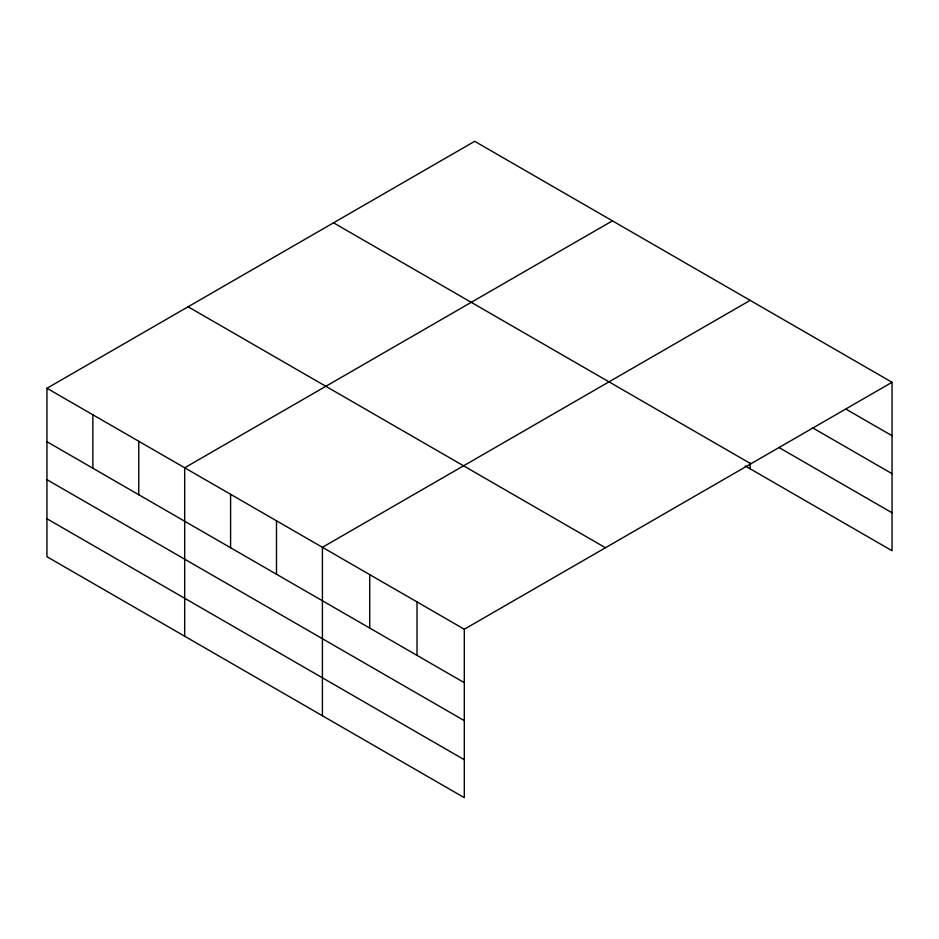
<?xml version="1.0" encoding="UTF-8"?>
<svg xmlns="http://www.w3.org/2000/svg" width="939" height="939" viewBox="0 0 939 939"><rect width="100%" height="100%" fill="white"/><g stroke="black" fill="none" stroke-linecap="round" stroke-linejoin="round"><path stroke-width="1.41" d="M46.95 388.265L464.312 629.236L464.312 797.681L46.95 556.71L46.95 388.265L474.688 141.32L892.05 382.29L892.05 550.735L745.179 465.932M612.416 220.841L184.678 467.786L184.678 636.231M750.144 300.363L322.417 547.308L322.417 715.753M464.312 629.236L892.05 382.29M845.992 409.146L892.05 435.731M812.388 427.691L892.05 473.679M778.771 447.387L892.05 512.788M333.533 222.813L750.895 463.784M188.105 306.771L605.467 547.742M46.95 441.717L464.312 682.688M46.95 479.665L464.312 720.636M46.95 518.762L464.312 759.733M750.144 462.962L750.144 468.807M417.022 601.922L417.022 655.375M369.72 574.621L369.72 628.062M276.5 520.805L276.5 574.245M230.595 494.29L230.595 547.742M138.772 441.283L138.772 494.736M92.855 414.78L92.855 468.221"/></g></svg>
